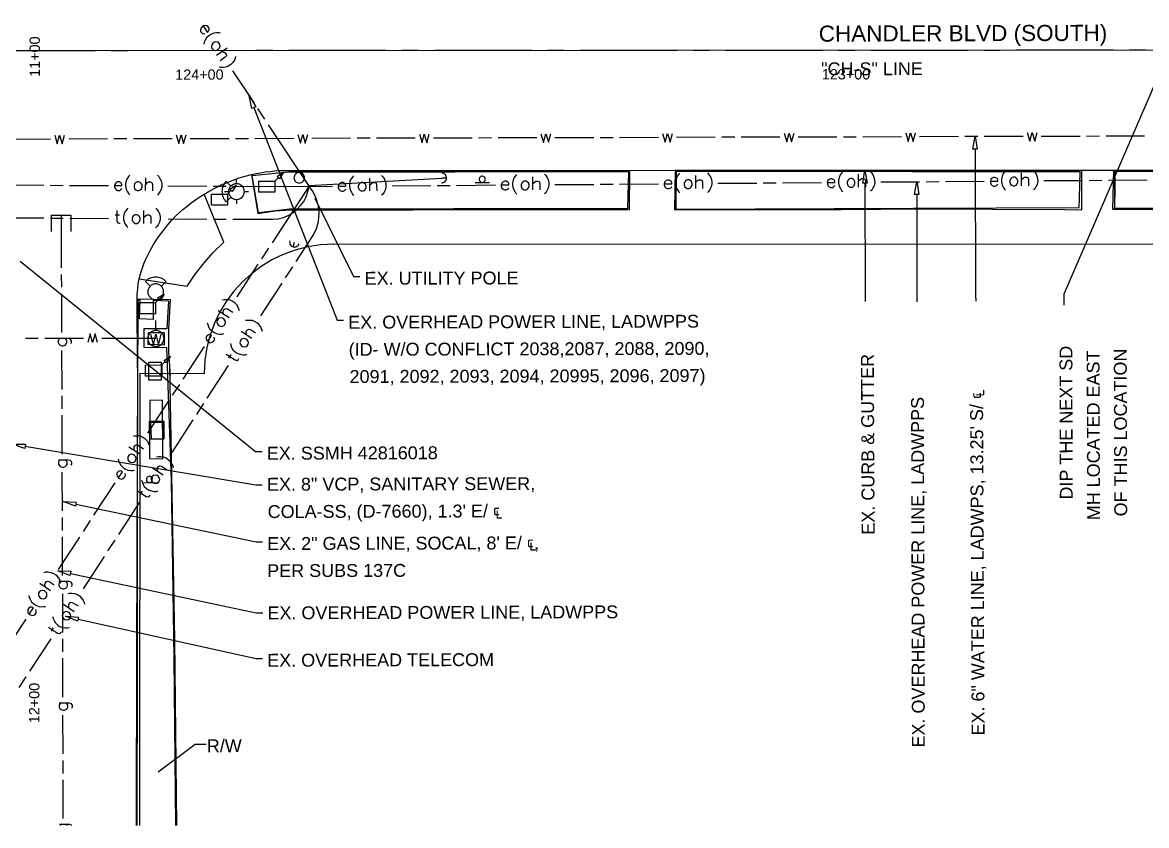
# Model space of a CAD drawing. Header units: feet. Extents: x 0 to 650, y -1 to 438.
# Drawn here: x 333.6 to 507.4, y 94.7 to 218.9 of the extents above; entities that cross this region are included whole.
import ezdxf

# ---------------------------------------------------------------- set-up
doc = ezdxf.new("R2010")
doc.units = ezdxf.units.FT
for name, color, linetype in [('AGUA', 5, 'CONTINUOUS'), ('ANOTACION', 8, 'CONTINUOUS'), ('DIGITALIZADO', 7, 'CONTINUOUS'), ('EJE_VIA', 7, 'CONTINUOUS'), ('ELECTRICO', 1, 'CONTINUOUS'), ('ELECTRICO_AEREO', 1, 'CONTINUOUS'), ('ELECTRICO_AEREO_ABANDONADO', 8, 'CONTINUOUS'), ('ESTRUCTURAS', 7, 'CONTINUOUS'), ('GAS', 2, 'CONTINUOUS'), ('GAS_ABANDONADO', 8, 'CONTINUOUS'), ('METRO_RW', 140, 'CONTINUOUS'), ('TELECOM_AEREO', 30, 'CONTINUOUS'), ('TOPO', 8, 'CONTINUOUS')]:
    doc.layers.add(name, color=color, linetype=linetype)
doc.styles.add('CAD_TEXT', font='Arial')
doc.styles.add('OpenSansCondensed-Light', font='OpenSansCondensed-Light.ttf')
doc.dimstyles.new('EZDXF', dxfattribs={"dimtxt": 0.25, "dimasz": 0.175, "dimexe": 0.375, "dimexo": 0.125, "dimgap": 0.1, "dimtad": 1, "dimlfac": 100, "dimzin": 12, "dimdsep": 46, "dimtxsty": 'OpenSansCondensed-Light', "dimblk": 'ARCHTICK', "dimcen": 2.5, "dimazin": 3, "dimtfac": 0.5, "dimtmove": 2, "dimatfit": 3})

# ---------------------------------------------------------------- blocks, each defined once
blk = doc.blocks.new('_ARCHTICK')
at = {"color": 0, "linetype": 'BYBLOCK', "const_width": 0.15}
blk.add_lwpolyline([(-0.5, -0.5), (0.5, 0.5)], dxfattribs=at)

msp = doc.modelspace()

# ---------------------------------------------------------------- linework, layer by layer
at = {"layer": 'AGUA'}
for p, q in [((331.93, 200.9), (337.93, 200.93)), ((340.73, 200.93), (346.73, 200.97)), ((347.73, 200.97), (349.73, 200.97)), ((350.73, 200.97), (356.73, 200.97)), ((359.53, 201), (365.53, 201)), ((366.53, 201), (368.53, 201)), ((369.53, 201), (375.53, 201.03)), ((378.33, 201.03), (384.33, 201.07)), ((385.33, 201.07), (387.33, 201.07)), ((388.33, 201.07), (394.33, 201.1)), ((397.13, 201.1), (403.13, 201.1)), ((404.13, 201.1), (406.13, 201.13)), ((407.13, 201.13), (413.13, 201.13)), ((415.93, 201.13), (421.93, 201.17)), ((422.93, 201.17), (424.93, 201.17)), ((425.93, 201.17), (431.93, 201.2)), ((434.73, 201.2), (440.73, 201.23)), ((441.73, 201.23), (443.73, 201.23)), ((444.73, 201.23), (450.73, 201.23)), ((453.53, 201.27), (459.53, 201.27)), ((460.53, 201.27), (462.53, 201.27)), ((463.53, 201.27), (469.53, 201.3)), ((472.33, 201.3), (478.33, 201.33)), ((479.33, 201.33), (481.33, 201.33)), ((482.33, 201.33), (488.33, 201.37)), ((491.13, 201.37), (497.13, 201.37)), ((498.13, 201.37), (500.13, 201.4)), ((501.13, 201.4), (507.13, 201.4)), ((354.2, 171.27), (354.2, 172.83)), ((336.03, 170.03), (334.03, 170.03)), ((343.03, 170.03), (337.03, 170.03)), ((354.23, 170.03), (345.83, 170.03))]:
    msp.add_line(p, q, dxfattribs=at)
for points in [[(394.97, 201.67), (395.37, 200.33), (395.73, 201.67), (396.1, 200.33), (396.5, 201.67)], [(413.77, 201.7), (414.17, 200.37), (414.53, 201.7), (414.93, 200.4), (415.3, 201.73)], [(432.57, 201.77), (432.97, 200.43), (433.33, 201.77), (433.73, 200.43), (434.1, 201.77)], [(451.37, 201.83), (451.77, 200.5), (452.13, 201.83), (452.53, 200.5), (452.9, 201.83)], [(470.17, 201.87), (470.57, 200.53), (470.93, 201.87), (471.33, 200.53), (471.7, 201.87)], [(488.97, 201.93), (489.37, 200.6), (489.73, 201.93), (490.13, 200.6), (490.5, 201.93)], [(338.57, 201.5), (338.93, 200.17), (339.33, 201.5), (339.7, 200.17), (340.1, 201.5)], [(357.37, 201.57), (357.77, 200.23), (358.13, 201.57), (358.5, 200.23), (358.9, 201.57)], [(376.17, 201.6), (376.57, 200.27), (376.93, 201.6), (377.3, 200.27), (377.7, 201.6)], [(345.2, 169.43), (344.8, 170.77), (344.43, 169.43), (344.03, 170.77), (343.67, 169.43)], [(355.47, 170.05), (355.46, 170.18), (355.44, 170.31), (355.41, 170.43), (355.37, 170.54), (355.31, 170.65), (355.25, 170.75), (355.1, 170.94), (354.91, 171.09), (354.81, 171.15), (354.7, 171.2), (354.58, 171.24), (354.47, 171.28), (354.34, 171.29), (354.21, 171.3), (354.09, 171.29), (353.96, 171.27), (353.84, 171.24), (353.73, 171.2), (353.62, 171.15), (353.51, 171.08), (353.33, 170.93), (353.18, 170.75), (353.12, 170.64), (353.06, 170.53), (353.02, 170.42), (352.99, 170.3), (352.97, 170.17), (352.97, 170.05), (352.97, 169.92), (352.99, 169.79), (353.02, 169.67), (353.07, 169.56), (353.12, 169.45), (353.18, 169.35), (353.34, 169.16), (353.52, 169.01), (353.62, 168.95), (353.73, 168.9), (353.85, 168.86), (353.97, 168.82), (354.09, 168.81), (354.22, 168.8), (354.35, 168.81), (354.47, 168.83), (354.59, 168.86), (354.71, 168.9), (354.82, 168.95), (354.92, 169.02), (355.1, 169.17), (355.26, 169.35), (355.32, 169.46), (355.37, 169.57), (355.41, 169.68), (355.44, 169.8), (355.46, 169.93), (355.47, 170.05)], [(353.4, 170.73), (353.83, 169.03), (354.23, 170.73), (354.63, 169.03), (355.03, 170.73)]]:
    msp.add_lwpolyline(points, dxfattribs=at)
at = {"layer": 'DIGITALIZADO'}
for points in [[(369.03, 205.63), (368.63, 207.63), (369.67, 205.87), (369.03, 205.63)], [(369.37, 205.77), (382.23, 172.87), (383.23, 172.87)], [(480.57, 199.33), (480.9, 201.33), (481.23, 199.33), (480.57, 199.33)], [(480.9, 199.33), (480.97, 176.8), (481, 175.8)], [(463.53, 194.07), (463.87, 196.07), (464.2, 194.07), (463.53, 194.07)], [(463.87, 194.07), (463.9, 176.77), (463.93, 175.77)], [(471.53, 192.33), (471.87, 194.33), (472.2, 192.33), (471.53, 192.33)], [(471.87, 192.33), (471.9, 176.7), (471.9, 175.7)], [(333.23, 182), (369.63, 152.57), (370.63, 152.57)], [(333.93, 153.03), (332, 153.7), (334.03, 153.7), (333.93, 153.03)], [(333.97, 153.37), (369.67, 147.4), (370.67, 147.4)], [(341.77, 144.1), (339.87, 144.83), (341.9, 144.73), (341.77, 144.1)], [(341.83, 144.43), (369.7, 138.6), (370.7, 138.6)], [(340.9, 133.37), (339.03, 134.1), (341.07, 134.03), (340.9, 133.37)], [(341, 133.7), (369.73, 127.63), (370.73, 127.63)], [(342.1, 126.3), (340.23, 127.07), (342.27, 126.93), (342.1, 126.3)], [(342.2, 126.63), (369.7, 120.53), (370.7, 120.53)]]:
    msp.add_lwpolyline(points, dxfattribs=at)
at = {"layer": 'EJE_VIA'}
for p, q in [((344.8, 214.57), (331.77, 214.57)), ((349.8, 214.57), (347.3, 214.57)), ((367.3, 214.6), (352.3, 214.57)), ((372.3, 214.6), (369.8, 214.6)), ((389.8, 214.6), (374.8, 214.6)), ((394.8, 214.6), (392.3, 214.6)), ((412.3, 214.6), (397.3, 214.6)), ((417.3, 214.6), (414.8, 214.6)), ((434.8, 214.63), (419.8, 214.6)), ((439.8, 214.63), (437.3, 214.63)), ((457.3, 214.63), (442.3, 214.63)), ((462.3, 214.63), (459.8, 214.63)), ((479.8, 214.63), (464.8, 214.63)), ((484.8, 214.63), (482.3, 214.63)), ((502.3, 214.67), (487.3, 214.67)), ((507.3, 214.67), (504.8, 214.67)), ((403.57, 194.2), (405.83, 194.2)), ((352.1, 147.73), (354.37, 147.77))]:
    msp.add_line(p, q, dxfattribs=at)
for points in [[(531.47, 214.67), (331.77, 214.57), (131.87, 214.5)], [(405.17, 194.68), (405.14, 194.83), (405.08, 194.95), (404.99, 195.06), (404.87, 195.13), (404.73, 195.16), (404.58, 195.16), (404.45, 195.11), (404.34, 195.02), (404.26, 194.91), (404.21, 194.78), (404.2, 194.63), (404.24, 194.49), (404.31, 194.37), (404.41, 194.28), (404.54, 194.22), (404.68, 194.2), (404.83, 194.22), (404.95, 194.28), (405.06, 194.38), (405.13, 194.5), (405.16, 194.64)], [(353.7, 148.25), (353.68, 148.4), (353.62, 148.52), (353.52, 148.62), (353.4, 148.7), (353.26, 148.73), (353.12, 148.72), (352.99, 148.67), (352.87, 148.59), (352.79, 148.48), (352.74, 148.35), (352.74, 148.2), (352.77, 148.06), (352.84, 147.94), (352.95, 147.85), (353.07, 147.79), (353.22, 147.77), (353.36, 147.79), (353.49, 147.85), (353.59, 147.94), (353.66, 148.06), (353.7, 148.2)]]:
    msp.add_lwpolyline(points, dxfattribs=at)
at = {"layer": 'ELECTRICO'}
for p, q in [((399.17, 194.87), (398.43, 194.87)), ((375.47, 184.2), (375.67, 184.93))]:
    msp.add_line(p, q, dxfattribs=at)
for points in [[(398.41, 194.13), (398.51, 194.14), (398.65, 194.17), (398.79, 194.23), (398.91, 194.31), (399.01, 194.42), (399.09, 194.55), (399.14, 194.69), (399.17, 194.83), (399.16, 194.98), (399.13, 195.12), (399.07, 195.26), (398.98, 195.38), (398.87, 195.48), (398.74, 195.56), (398.61, 195.61), (398.46, 195.63)], [(374.93, 185.15), (374.9, 185), (374.91, 184.85), (374.94, 184.71), (375, 184.58), (375.09, 184.45), (375.2, 184.35), (375.32, 184.28), (375.46, 184.22), (375.61, 184.2), (375.75, 184.21), (375.9, 184.24), (376.03, 184.31), (376.15, 184.39), (376.25, 184.5), (376.33, 184.63), (376.38, 184.77)], [(353.3, 154.4), (353.23, 157.27), (355.43, 157.27), (355.43, 154.47), (353.3, 154.4)]]:
    msp.add_lwpolyline(points, dxfattribs=at)
at = {"layer": 'ELECTRICO_AEREO'}
for p, q in [((352.63, 192.93), (352.67, 194.93)), ((387.3, 192.87), (387.3, 194.87)), ((412.5, 193.07), (412.5, 195.07)), ((437.7, 193.27), (437.7, 195.27)), ((462.9, 193.47), (462.9, 195.47)), ((488.1, 193.67), (488.1, 195.67)), ((330.87, 193.8), (336.87, 193.77)), ((337.87, 193.77), (339.87, 193.73)), ((340.87, 193.73), (346.87, 193.7)), ((356.07, 193.67), (362.07, 193.63)), ((363.07, 193.63), (365.07, 193.63)), ((390.73, 193.67), (396.73, 193.7)), ((397.73, 193.73), (399.73, 193.73)), ((400.73, 193.73), (406.73, 193.8)), ((415.93, 193.87), (421.93, 193.9)), ((422.93, 193.93), (424.93, 193.93)), ((425.93, 193.93), (431.93, 194)), ((441.13, 194.07), (447.13, 194.1)), ((448.13, 194.13), (450.13, 194.13)), ((451.13, 194.13), (457.13, 194.2)), ((466.33, 194.27), (472.33, 194.3)), ((473.33, 194.3), (475.33, 194.33)), ((476.33, 194.33), (482.33, 194.4)), ((491.53, 194.47), (497.53, 194.5)), ((498.53, 194.5), (500.53, 194.53)), ((501.53, 194.53), (507.53, 194.6)), ((370.6, 182.37), (371.67, 184.03)), ((366.77, 176.5), (370.03, 181.53)), ((365.53, 173.23), (363.83, 174.33)), ((358.43, 163.77), (361.73, 168.8)), ((356.8, 161.27), (357.9, 162.93)), ((352.97, 155.4), (356.23, 160.43)), ((351.73, 152.13), (350.03, 153.23)), ((344.63, 142.7), (347.93, 147.7)), ((343, 140.17), (344.1, 141.87)), ((339.17, 134.33), (342.43, 139.33)), ((337.93, 131.03), (336.27, 132.13)), ((330.83, 121.6), (334.13, 126.63))]:
    msp.add_line(p, q, dxfattribs=at)
for points in [[(350.17, 195.3), (350, 195.13), (349.8, 194.83), (349.6, 194.47), (349.5, 193.97), (349.5, 193.6), (349.6, 193.13), (349.8, 192.73), (349.97, 192.47), (350.17, 192.27)], [(354.47, 195.3), (354.67, 195.1), (354.83, 194.8), (355.03, 194.43), (355.13, 193.97), (355.13, 193.57), (355.03, 193.1), (354.83, 192.73), (354.63, 192.43), (354.47, 192.23)], [(384.8, 195.23), (384.63, 195.03), (384.43, 194.77), (384.23, 194.37), (384.17, 193.9), (384.17, 193.53), (384.27, 193.03), (384.47, 192.67), (384.63, 192.37), (384.83, 192.2)], [(389.1, 195.27), (389.3, 195.07), (389.5, 194.8), (389.67, 194.43), (389.77, 193.93), (389.77, 193.57), (389.7, 193.1), (389.5, 192.7), (389.3, 192.4), (389.13, 192.23)], [(410, 195.43), (409.83, 195.23), (409.63, 194.97), (409.47, 194.57), (409.37, 194.1), (409.37, 193.7), (409.47, 193.23), (409.67, 192.87), (409.83, 192.57), (410.03, 192.4)], [(414.3, 195.47), (414.5, 195.27), (414.7, 195), (414.87, 194.63), (414.97, 194.13), (414.97, 193.77), (414.9, 193.3), (414.7, 192.9), (414.5, 192.6), (414.33, 192.43)], [(435.2, 195.63), (435.03, 195.43), (434.83, 195.17), (434.67, 194.77), (434.57, 194.3), (434.57, 193.9), (434.67, 193.43), (434.87, 193.07), (435.03, 192.77), (435.23, 192.6)], [(439.5, 195.67), (439.7, 195.47), (439.9, 195.2), (440.07, 194.83), (440.17, 194.33), (440.17, 193.97), (440.1, 193.5), (439.9, 193.1), (439.7, 192.8), (439.53, 192.63)], [(458.03, 194.2), (459.2, 194.2), (459.2, 194.4), (459.1, 194.6), (458.8, 194.77), (458.53, 194.77), (458.33, 194.67), (458.13, 194.5), (458.03, 194.2), (458.07, 194), (458.13, 193.73), (458.33, 193.53), (458.53, 193.43), (458.83, 193.43), (459, 193.53), (459.2, 193.73)], [(460.43, 195.83), (460.23, 195.63), (460.03, 195.37), (459.87, 194.97), (459.77, 194.5), (459.77, 194.1), (459.87, 193.63), (460.07, 193.27), (460.23, 192.97), (460.43, 192.8)], [(461.57, 194.8), (461.37, 194.7), (461.2, 194.5), (461.1, 194.23), (461.1, 194.03), (461.2, 193.73), (461.4, 193.57), (461.57, 193.47), (461.87, 193.47), (462.07, 193.57), (462.23, 193.77), (462.33, 194.03), (462.33, 194.23), (462.23, 194.5), (462.03, 194.7), (461.87, 194.8), (461.57, 194.8)], [(462.9, 194.43), (463.2, 194.7), (463.37, 194.8), (463.67, 194.8), (463.87, 194.73), (463.97, 194.43), (463.97, 193.47)], [(464.7, 195.87), (464.9, 195.67), (465.1, 195.4), (465.27, 195), (465.37, 194.53), (465.4, 194.17), (465.3, 193.67), (465.1, 193.3), (464.93, 193), (464.73, 192.83)], [(483.27, 194.4), (484.4, 194.4), (484.4, 194.6), (484.3, 194.8), (484, 194.97), (483.73, 194.97), (483.53, 194.87), (483.33, 194.7), (483.27, 194.4), (483.27, 194.2), (483.33, 193.93), (483.53, 193.73), (483.73, 193.63), (484.03, 193.63), (484.2, 193.73), (484.4, 193.93)], [(485.63, 196.03), (485.43, 195.83), (485.23, 195.57), (485.07, 195.17), (484.97, 194.7), (484.97, 194.3), (485.07, 193.83), (485.27, 193.47), (485.47, 193.17), (485.63, 193)], [(486.77, 195), (486.57, 194.9), (486.4, 194.7), (486.3, 194.43), (486.3, 194.23), (486.4, 193.93), (486.6, 193.77), (486.77, 193.67), (487.07, 193.67), (487.27, 193.77), (487.43, 193.97), (487.53, 194.23), (487.53, 194.43), (487.43, 194.7), (487.23, 194.9), (487.07, 195), (486.77, 195)], [(488.1, 194.63), (488.4, 194.9), (488.57, 195), (488.87, 195), (489.07, 194.93), (489.17, 194.63), (489.17, 193.67)], [(489.9, 196.07), (490.1, 195.87), (490.3, 195.6), (490.47, 195.2), (490.57, 194.73), (490.6, 194.37), (490.5, 193.87), (490.3, 193.5), (490.13, 193.2), (489.93, 193.03)], [(347.8, 193.7), (348.93, 193.7), (348.93, 193.9), (348.83, 194.07), (348.57, 194.27), (348.27, 194.27), (348.07, 194.17), (347.9, 194), (347.8, 193.7), (347.8, 193.5), (347.9, 193.23), (348.07, 193.03), (348.27, 192.93), (348.57, 192.93), (348.73, 193.03), (348.93, 193.23)], [(351.33, 194.27), (351.13, 194.17), (350.93, 193.97), (350.83, 193.7), (350.83, 193.5), (350.93, 193.2), (351.13, 193.03), (351.3, 192.93), (351.6, 192.93), (351.8, 193.03), (351.97, 193.2), (352.07, 193.5), (352.07, 193.7), (352, 193.97), (351.8, 194.17), (351.6, 194.27), (351.33, 194.27)], [(352.67, 193.87), (352.93, 194.17), (353.13, 194.27), (353.4, 194.27), (353.6, 194.17), (353.7, 193.87), (353.7, 192.9)], [(382.43, 193.6), (383.6, 193.6), (383.6, 193.8), (383.5, 194), (383.2, 194.17), (382.93, 194.17), (382.73, 194.07), (382.53, 193.9), (382.43, 193.6), (382.43, 193.4), (382.53, 193.13), (382.73, 192.93), (382.93, 192.83), (383.2, 192.83), (383.4, 192.93), (383.6, 193.13)], [(385.97, 194.2), (385.77, 194.1), (385.6, 193.9), (385.5, 193.63), (385.5, 193.43), (385.6, 193.13), (385.8, 192.97), (385.97, 192.87), (386.27, 192.87), (386.47, 192.97), (386.63, 193.17), (386.73, 193.43), (386.73, 193.63), (386.63, 193.93), (386.43, 194.1), (386.27, 194.2), (385.97, 194.2)], [(387.3, 193.83), (387.6, 194.1), (387.77, 194.2), (388.07, 194.2), (388.27, 194.13), (388.33, 193.83), (388.37, 192.9)], [(407.63, 193.8), (408.8, 193.8), (408.8, 194), (408.7, 194.2), (408.4, 194.37), (408.13, 194.37), (407.93, 194.27), (407.73, 194.1), (407.63, 193.8), (407.63, 193.6), (407.73, 193.33), (407.93, 193.13), (408.13, 193.03), (408.4, 193.03), (408.6, 193.13), (408.8, 193.33)], [(411.17, 194.4), (410.97, 194.3), (410.8, 194.1), (410.7, 193.83), (410.7, 193.63), (410.8, 193.33), (411, 193.17), (411.17, 193.07), (411.47, 193.07), (411.67, 193.17), (411.83, 193.37), (411.93, 193.63), (411.93, 193.83), (411.83, 194.13), (411.63, 194.3), (411.47, 194.4), (411.17, 194.4)], [(412.5, 194.03), (412.8, 194.3), (412.97, 194.4), (413.27, 194.4), (413.47, 194.33), (413.57, 194.03), (413.57, 193.07)], [(432.83, 194), (434, 194), (434, 194.2), (433.9, 194.4), (433.6, 194.57), (433.33, 194.57), (433.13, 194.47), (432.93, 194.3), (432.83, 194), (432.83, 193.8), (432.93, 193.53), (433.13, 193.33), (433.33, 193.23), (433.6, 193.23), (433.8, 193.33), (434, 193.53)], [(436.37, 194.6), (436.17, 194.5), (436, 194.3), (435.9, 194.03), (435.9, 193.83), (436, 193.53), (436.2, 193.37), (436.37, 193.27), (436.67, 193.27), (436.87, 193.37), (437.03, 193.57), (437.13, 193.83), (437.13, 194.03), (437.03, 194.33), (436.83, 194.5), (436.67, 194.6), (436.37, 194.6)], [(437.7, 194.23), (438, 194.5), (438.17, 194.6), (438.47, 194.6), (438.67, 194.53), (438.77, 194.23), (438.77, 193.27)], [(364.5, 176.03), (364.77, 176.1), (365.13, 176.1), (365.53, 176.07), (366, 175.87), (366.3, 175.67), (366.67, 175.33), (366.87, 174.97), (367, 174.63), (367.07, 174.37)], [(364.73, 173.73), (364.63, 174.13), (364.67, 174.37), (364.83, 174.6), (365, 174.7), (365.3, 174.63), (366.1, 174.1)], [(362.17, 172.47), (362.23, 172.2), (362.37, 171.87), (362.57, 171.5), (362.93, 171.17), (363.23, 170.97), (363.7, 170.77), (364.1, 170.73), (364.47, 170.73), (364.73, 170.8)], [(363.67, 172.83), (363.63, 172.63), (363.7, 172.37), (363.9, 172.13), (364.03, 172.03), (364.33, 171.93), (364.6, 172), (364.8, 172.1), (364.93, 172.33), (364.97, 172.57), (364.9, 172.83), (364.73, 173.07), (364.57, 173.17), (364.27, 173.23), (364, 173.2), (363.83, 173.07), (363.67, 172.83)], [(362.23, 169.57), (362.83, 170.53), (362.7, 170.63), (362.47, 170.67), (362.33, 170.63), (362.17, 170.53), (362, 170.3), (361.97, 170.07), (362.03, 169.8), (362.23, 169.57), (362.37, 169.47), (362.67, 169.4), (362.93, 169.47), (363.13, 169.57), (363.27, 169.8), (363.3, 170), (363.23, 170.27)], [(350.73, 154.97), (351, 155), (351.33, 155), (351.77, 154.97), (352.2, 154.77), (352.53, 154.57), (352.87, 154.23), (353.07, 153.87), (353.2, 153.53), (353.27, 153.3)], [(350.93, 152.67), (350.83, 153.07), (350.87, 153.27), (351.03, 153.5), (351.2, 153.6), (351.5, 153.53), (352.3, 153)], [(348.37, 151.37), (348.43, 151.1), (348.57, 150.8), (348.77, 150.43), (349.13, 150.07), (349.43, 149.87), (349.9, 149.7), (350.33, 149.63), (350.67, 149.63), (350.93, 149.7)], [(349.87, 151.73), (349.87, 151.53), (349.9, 151.27), (350.1, 151.03), (350.27, 150.93), (350.53, 150.87), (350.8, 150.9), (351, 151.03), (351.13, 151.27), (351.17, 151.47), (351.13, 151.73), (350.93, 151.97), (350.77, 152.07), (350.47, 152.17), (350.23, 152.1), (350.03, 152), (349.87, 151.73)], [(348.43, 148.5), (349.07, 149.43), (348.9, 149.53), (348.67, 149.57), (348.53, 149.53), (348.37, 149.43), (348.2, 149.2), (348.2, 149), (348.23, 148.73), (348.43, 148.5), (348.6, 148.37), (348.87, 148.3), (349.13, 148.37), (349.33, 148.47), (349.47, 148.7), (349.5, 148.93), (349.47, 149.17)], [(336.93, 133.87), (337.2, 133.93), (337.53, 133.93), (337.97, 133.87), (338.4, 133.7), (338.73, 133.47), (339.07, 133.13), (339.3, 132.77), (339.43, 132.47), (339.47, 132.2)], [(337.13, 131.57), (337.03, 131.97), (337.07, 132.17), (337.23, 132.4), (337.4, 132.53), (337.7, 132.43), (338.5, 131.93)], [(336.07, 130.67), (336.07, 130.43), (336.1, 130.2), (336.3, 129.93), (336.47, 129.83), (336.77, 129.77), (337, 129.83), (337.2, 129.93), (337.37, 130.17), (337.37, 130.37), (337.33, 130.63), (337.13, 130.87), (336.97, 131), (336.7, 131.07), (336.43, 131), (336.23, 130.9), (336.07, 130.67)], [(334.57, 130.27), (334.63, 130), (334.77, 129.7), (335, 129.33), (335.33, 129), (335.63, 128.77), (336.1, 128.6), (336.53, 128.53), (336.87, 128.57), (337.13, 128.6)], [(334.63, 127.4), (335.27, 128.37), (335.1, 128.47), (334.9, 128.47), (334.77, 128.47), (334.57, 128.33), (334.4, 128.1), (334.4, 127.9), (334.43, 127.63), (334.63, 127.4), (334.8, 127.3), (335.07, 127.2), (335.33, 127.27), (335.53, 127.37), (335.7, 127.63), (335.7, 127.83), (335.67, 128.1)]]:
    msp.add_lwpolyline(points, dxfattribs=at)
at = {"layer": 'ELECTRICO_AEREO_ABANDONADO'}
for p, q in [((363.57, 213.9), (365.23, 215)), ((366.07, 211.47), (369.4, 206.47)), ((369.93, 205.63), (371.03, 203.97)), ((371.6, 203.13), (377.9, 193.57)), ((377.9, 193.73), (398.43, 194.87)), ((366.07, 193.63), (377.9, 193.57)), ((372.23, 184.87), (377.9, 193.57)), ((377.9, 193.57), (381.53, 193.6))]:
    msp.add_line(p, q, dxfattribs=at)
for points in [[(361.53, 218.4), (362.17, 217.43), (362.3, 217.53), (362.4, 217.73), (362.43, 217.87), (362.43, 218.07), (362.27, 218.3), (362.07, 218.4), (361.8, 218.47), (361.53, 218.4), (361.37, 218.27), (361.17, 218.03), (361.13, 217.77), (361.13, 217.57), (361.3, 217.33), (361.5, 217.23), (361.77, 217.17)], [(364.2, 217.3), (363.93, 217.33), (363.57, 217.33), (363.17, 217.3), (362.7, 217.1), (362.4, 216.9), (362.03, 216.57), (361.83, 216.2), (361.7, 215.87), (361.63, 215.6)], [(363.93, 215.77), (363.77, 215.87), (363.5, 215.93), (363.2, 215.83), (363.03, 215.73), (362.87, 215.5), (362.8, 215.23), (362.83, 215.03), (363, 214.8), (363.17, 214.67), (363.43, 214.63), (363.73, 214.7), (363.87, 214.8), (364.07, 215.03), (364.13, 215.3), (364.1, 215.53), (363.93, 215.77)], [(364.37, 214.43), (364.77, 214.37), (364.93, 214.23), (365.1, 214), (365.13, 213.8), (364.93, 213.57), (364.13, 213.03)], [(366.53, 213.7), (366.5, 213.43), (366.37, 213.13), (366.13, 212.77), (365.8, 212.43), (365.47, 212.2), (365.03, 212.03), (364.6, 211.97), (364.27, 211.97), (364, 212.03)]]:
    msp.add_lwpolyline(points, dxfattribs=at)
at = {"layer": 'ESTRUCTURAS'}
for p, q in [((365.1, 194.33), (365.83, 193.6)), ((366.7, 193.97), (366.67, 194.6)), ((365.47, 192.73), (364.83, 192.73)), ((365.1, 191.17), (365.83, 191.9)), ((366.7, 191.53), (366.7, 190.9)), ((367.9, 192.77), (368.53, 192.77)), ((352.6, 178.87), (353.33, 178.13)), ((355.8, 178.87), (355.07, 178.13))]:
    msp.add_line(p, q, dxfattribs=at)
for points in [[(373.13, 194.93), (372.63, 194.4), (372.63, 192.67), (370.13, 192.67), (370.13, 194.4), (372.63, 194.4)], [(373.33, 194.77), (372.97, 195.13), (373.97, 195.77), (373.33, 194.77)], [(377.2, 194.92), (377.18, 195.08), (377.13, 195.24), (377.06, 195.38), (376.96, 195.5), (376.84, 195.6), (376.7, 195.67), (376.55, 195.72), (376.38, 195.73), (376.22, 195.72), (376.06, 195.67), (375.92, 195.59), (375.8, 195.49), (375.7, 195.37), (375.63, 195.23), (375.58, 195.08), (375.57, 194.91), (375.58, 194.75), (375.63, 194.6), (375.71, 194.46), (375.81, 194.34), (375.93, 194.24), (376.07, 194.16), (376.22, 194.12), (376.39, 194.1), (376.55, 194.12), (376.7, 194.17), (376.84, 194.24), (376.96, 194.34), (377.06, 194.46), (377.14, 194.6), (377.18, 194.75), (377.2, 194.92)], [(365.09, 194.37), (364.93, 194.2), (364.8, 194.02), (364.69, 193.82), (364.6, 193.62), (364.52, 193.42), (364.47, 193.21), (364.44, 192.99), (364.43, 192.78), (364.44, 192.56), (364.48, 192.35), (364.53, 192.14), (364.6, 191.93), (364.69, 191.73), (364.81, 191.54), (364.94, 191.36), (365.1, 191.19)], [(365.47, 192.78), (365.47, 192.66), (365.49, 192.53), (365.52, 192.42), (365.56, 192.31), (365.62, 192.2), (365.68, 192.1), (365.83, 191.92), (366.01, 191.77), (366.11, 191.71), (366.21, 191.66), (366.32, 191.62), (366.44, 191.59), (366.56, 191.57), (366.69, 191.57), (366.81, 191.57), (366.93, 191.59), (367.05, 191.62), (367.16, 191.66), (367.27, 191.72), (367.37, 191.78), (367.55, 191.93), (367.69, 192.11), (367.75, 192.21), (367.81, 192.31), (367.85, 192.42), (367.88, 192.54), (367.89, 192.66), (367.9, 192.79), (367.89, 192.91), (367.87, 193.03), (367.84, 193.15), (367.8, 193.26), (367.75, 193.37), (367.69, 193.47), (367.54, 193.65), (367.36, 193.79), (367.26, 193.85), (367.15, 193.91), (367.04, 193.95), (366.93, 193.98), (366.8, 193.99), (366.68, 194), (366.56, 193.99), (366.43, 193.97), (366.32, 193.94), (366.21, 193.9), (366.1, 193.85), (366, 193.79), (365.82, 193.64), (365.67, 193.46), (365.61, 193.36), (365.56, 193.25), (365.52, 193.14), (365.49, 193.03), (365.47, 192.9), (365.47, 192.78)], [(366, 192.77), (365.63, 193.13), (366.63, 193.77), (366, 192.77)], [(365.8, 192.93), (365.3, 192.4), (365.3, 190.67), (362.8, 190.67), (362.8, 192.4), (365.3, 192.4)], [(355.77, 178.88), (355.6, 179.03), (355.42, 179.17), (355.22, 179.28), (355.02, 179.37), (354.82, 179.44), (354.61, 179.49), (354.39, 179.52), (354.18, 179.53), (353.96, 179.52), (353.75, 179.49), (353.54, 179.44), (353.33, 179.37), (353.13, 179.27), (352.94, 179.16), (352.76, 179.02), (352.59, 178.87)], [(354.18, 178.5), (354.06, 178.49), (353.93, 178.47), (353.82, 178.44), (353.71, 178.4), (353.6, 178.35), (353.5, 178.29), (353.32, 178.14), (353.17, 177.96), (353.11, 177.86), (353.06, 177.75), (353.02, 177.64), (352.99, 177.53), (352.97, 177.4), (352.97, 177.28), (352.97, 177.16), (352.99, 177.03), (353.02, 176.92), (353.06, 176.81), (353.12, 176.7), (353.18, 176.6), (353.33, 176.42), (353.51, 176.27), (353.61, 176.21), (353.71, 176.16), (353.82, 176.12), (353.94, 176.09), (354.06, 176.07), (354.19, 176.07), (354.31, 176.07), (354.43, 176.09), (354.55, 176.12), (354.66, 176.16), (354.77, 176.22), (354.87, 176.28), (355.05, 176.43), (355.19, 176.61), (355.25, 176.71), (355.31, 176.81), (355.35, 176.92), (355.38, 177.04), (355.39, 177.16), (355.4, 177.29), (355.39, 177.41), (355.37, 177.53), (355.34, 177.65), (355.3, 177.76), (355.25, 177.87), (355.19, 177.97), (355.04, 178.15), (354.86, 178.29), (354.76, 178.35), (354.65, 178.41), (354.54, 178.45), (354.43, 178.48), (354.3, 178.49), (354.18, 178.5)], [(354.67, 176.13), (354.13, 175.6), (354.17, 173.87), (351.67, 173.87), (351.63, 175.6), (354.13, 175.6)], [(354.87, 175.93), (354.47, 176.33), (355.47, 176.93), (354.87, 175.93)], [(355.5, 170.97), (355.47, 169.03), (353.03, 169.1), (353.07, 171), (355.5, 170.97)], [(355.83, 166.3), (355.47, 166.67), (356.47, 167.3), (355.83, 166.3)], [(355.67, 166.47), (355.13, 165.97), (355.13, 164.2), (352.63, 164.2), (352.63, 165.93), (355.13, 165.97)], [(353.13, 166.4), (355.03, 166.4), (355.03, 163.6), (353.13, 163.6), (353.13, 166.4)], [(353.47, 154.53), (355.43, 154.6), (355.33, 157.07), (353.37, 157), (353.47, 154.53)]]:
    msp.add_lwpolyline(points, dxfattribs=at)
at = {"layer": 'GAS'}
for p, q in [((339.63, 180.97), (339.63, 189.13)), ((339.67, 177.97), (339.63, 179.97)), ((339.67, 170.97), (339.67, 176.97)), ((339.7, 162.17), (339.67, 168.17)), ((339.7, 159.17), (339.7, 161.17)), ((339.73, 152.17), (339.7, 158.17)), ((339.77, 143.37), (339.73, 149.37)), ((339.77, 140.37), (339.77, 142.37)), ((339.77, 133.37), (339.77, 139.37)), ((339.8, 124.57), (339.8, 130.57)), ((339.8, 121.57), (339.8, 123.57)), ((339.83, 114.57), (339.83, 120.57)), ((339.87, 105.77), (339.83, 111.77)), ((339.87, 102.77), (339.87, 104.77)), ((339.9, 95.77), (339.87, 101.77)), ((339.6, 94.9), (339.4, 94.7)), ((340.57, 94.7), (340.37, 94.9))]:
    msp.add_line(p, q, dxfattribs=at)
for points in [[(339.1, 170.1), (340.63, 170.1), (340.9, 170), (341.1, 169.7), (341.1, 169.43), (341, 169.23)], [(339.4, 170.1), (339.2, 169.9), (339.1, 169.7), (339.1, 169.43), (339.2, 169.23), (339.4, 169.03), (339.67, 168.93), (339.87, 168.93), (340.17, 169.03), (340.33, 169.23), (340.43, 169.43), (340.43, 169.7), (340.33, 169.9), (340.17, 170.1)], [(339.17, 151.3), (340.67, 151.3), (340.97, 151.2), (341.07, 151.1), (341.17, 150.9), (341.17, 150.63), (341.07, 150.43)], [(339.43, 151.3), (339.27, 151.1), (339.17, 150.9), (339.17, 150.63), (339.27, 150.43), (339.43, 150.23), (339.73, 150.13), (339.93, 150.13), (340.2, 150.23), (340.4, 150.43), (340.5, 150.63), (340.5, 150.9), (340.4, 151.1), (340.2, 151.3)], [(339.2, 132.5), (340.73, 132.5), (341.03, 132.4), (341.2, 132.1), (341.2, 131.83), (341.13, 131.63)], [(339.5, 132.5), (339.3, 132.3), (339.2, 132.1), (339.2, 131.83), (339.3, 131.63), (339.5, 131.43), (339.8, 131.33), (339.97, 131.33), (340.27, 131.43), (340.47, 131.63), (340.53, 131.83), (340.53, 132.1), (340.43, 132.3), (340.27, 132.5)], [(339.27, 113.7), (340.8, 113.7), (341.07, 113.6), (341.27, 113.3), (341.27, 113.03), (341.17, 112.83)], [(339.57, 113.7), (339.37, 113.5), (339.27, 113.3), (339.27, 113.03), (339.37, 112.83), (339.57, 112.63), (339.83, 112.53), (340.03, 112.53), (340.3, 112.63), (340.5, 112.83), (340.6, 113.03), (340.6, 113.3), (340.5, 113.5), (340.3, 113.7)], [(339.33, 94.9), (340.83, 94.9), (341.13, 94.8), (341.23, 94.7)]]:
    msp.add_lwpolyline(points, dxfattribs=at)
at = {"layer": 'GAS_ABANDONADO'}
msp.add_lwpolyline([(338.07, 186.6), (338.07, 189.13), (341.07, 189.13), (341.07, 186.6)], dxfattribs=at)
at = {"layer": 'METRO_RW'}
for p, q in [((344.8, 214.57), (331.77, 214.57)), ((349.8, 214.57), (347.3, 214.57)), ((367.3, 214.6), (352.3, 214.57)), ((372.3, 214.6), (369.8, 214.6)), ((389.8, 214.6), (374.8, 214.6)), ((394.8, 214.6), (392.3, 214.6)), ((412.3, 214.6), (397.3, 214.6)), ((417.3, 214.6), (414.8, 214.6)), ((434.8, 214.63), (419.8, 214.6)), ((439.8, 214.63), (437.3, 214.63)), ((457.3, 214.63), (442.3, 214.63)), ((462.3, 214.63), (459.8, 214.63)), ((479.8, 214.63), (464.8, 214.63)), ((484.8, 214.63), (482.3, 214.63)), ((502.3, 214.67), (487.3, 214.67)), ((507.3, 214.67), (504.8, 214.67)), ((531.47, 184.67), (381.73, 184.6)), ((351.73, 164.63), (351.67, 94.7)), ((361.73, 164.6), (351.73, 164.63))]:
    msp.add_line(p, q, dxfattribs=at)
msp.add_lwpolyline([(381.71, 184.63), (379.66, 184.53), (377.67, 184.23), (375.76, 183.73), (373.92, 183.06), (372.17, 182.22), (370.52, 181.21), (368.98, 180.06), (367.56, 178.77), (366.27, 177.35), (365.12, 175.81), (364.12, 174.16), (363.28, 172.42), (362.6, 170.58), (362.11, 168.66), (361.8, 166.68), (361.7, 164.63)], dxfattribs=at)
at = {"layer": 'TELECOM_AEREO'}
for p, q in [((352.37, 187.83), (352.37, 189.83)), ((330.9, 188.73), (336.9, 188.7)), ((337.9, 188.67), (339.9, 188.67)), ((340.9, 188.67), (346.9, 188.63)), ((347.9, 189.2), (348.57, 189.2)), ((356.1, 188.57), (362.1, 188.53)), ((363.1, 188.53), (365.1, 188.53)), ((366.1, 188.53), (372.3, 188.5)), ((375.9, 181.97), (378.23, 185.53)), ((374.27, 179.43), (375.37, 181.13)), ((370.47, 173.57), (373.73, 178.6)), ((369.07, 170.03), (367.4, 171.13)), ((365.5, 167), (365.87, 167.57)), ((362.17, 160.83), (365.47, 165.87)), ((360.53, 158.3), (361.63, 160)), ((356.73, 152.43), (360, 157.47)), ((355.33, 148.9), (353.67, 150)), ((351.8, 145.87), (352.13, 146.43)), ((348.47, 139.7), (351.73, 144.73)), ((346.8, 137.2), (347.9, 138.87)), ((343, 131.3), (346.27, 136.33)), ((341.6, 127.77), (339.93, 128.87)), ((338.07, 124.77), (338.4, 125.3)), ((334.73, 118.57), (338, 123.6)), ((333.07, 116.07), (334.17, 117.73))]:
    msp.add_line(p, q, dxfattribs=at)
for points in [[(372.3, 188.5), (373.13, 188.57), (373.93, 188.77), (374.67, 189.07), (375.4, 189.5), (376.03, 190), (376.6, 190.6), (377.1, 191.27), (377.47, 191.97), (377.73, 192.77), (377.9, 193.57)], [(378.23, 185.53), (378.7, 186.27), (379.07, 187.07), (379.3, 187.9), (379.43, 188.73), (379.47, 189.6), (379.37, 190.47), (379.17, 191.3), (378.87, 192.1), (378.43, 192.87), (377.9, 193.57)], [(348.2, 189.87), (348.17, 188.23), (348.27, 187.97), (348.47, 187.87), (348.67, 187.87)], [(349.9, 190.23), (349.7, 190.03), (349.53, 189.77), (349.33, 189.37), (349.23, 188.9), (349.23, 188.53), (349.33, 188.03), (349.5, 187.67), (349.7, 187.37), (349.9, 187.2)], [(354.2, 190.2), (354.37, 190.03), (354.57, 189.73), (354.77, 189.37), (354.87, 188.87), (354.87, 188.5), (354.77, 188.03), (354.57, 187.63), (354.37, 187.37), (354.17, 187.17)], [(351.03, 189.17), (350.87, 189.1), (350.67, 188.9), (350.57, 188.6), (350.57, 188.43), (350.67, 188.13), (350.83, 187.93), (351.03, 187.83), (351.33, 187.83), (351.5, 187.93), (351.7, 188.13), (351.8, 188.4), (351.8, 188.6), (351.7, 188.9), (351.53, 189.1), (351.33, 189.17), (351.03, 189.17)], [(352.37, 188.8), (352.67, 189.07), (352.87, 189.17), (353.13, 189.17), (353.33, 189.07), (353.43, 188.8), (353.43, 187.83)], [(368.07, 172.87), (368.33, 172.9), (368.67, 172.9), (369.1, 172.87), (369.53, 172.7), (369.87, 172.47), (370.2, 172.13), (370.43, 171.77), (370.57, 171.47), (370.63, 171.2)], [(368.27, 170.57), (368.2, 170.97), (368.2, 171.17), (368.37, 171.4), (368.57, 171.5), (368.83, 171.43), (369.63, 170.93)], [(365.73, 169.27), (365.8, 169), (365.93, 168.67), (366.13, 168.3), (366.47, 167.97), (366.8, 167.77), (367.27, 167.6), (367.67, 167.53), (368.03, 167.53), (368.3, 167.6)], [(367.23, 169.63), (367.2, 169.43), (367.27, 169.17), (367.43, 168.93), (367.6, 168.83), (367.9, 168.77), (368.17, 168.8), (368.33, 168.93), (368.5, 169.17), (368.53, 169.37), (368.47, 169.63), (368.27, 169.87), (368.13, 169.97), (367.83, 170.07), (367.57, 170), (367.4, 169.9), (367.23, 169.63)], [(365.1, 167.6), (366.47, 166.73), (366.77, 166.67), (366.93, 166.77), (367.03, 166.93)], [(354.33, 151.73), (354.6, 151.77), (354.93, 151.77), (355.37, 151.73), (355.8, 151.57), (356.13, 151.33), (356.47, 151), (356.7, 150.63), (356.83, 150.33), (356.9, 150.07)], [(354.53, 149.43), (354.47, 149.83), (354.47, 150.03), (354.63, 150.27), (354.83, 150.37), (355.1, 150.3), (355.9, 149.8)], [(352, 148.13), (352.07, 147.87), (352.2, 147.57), (352.4, 147.17), (352.77, 146.83), (353.07, 146.63), (353.53, 146.47), (353.93, 146.4), (354.3, 146.4), (354.57, 146.47)], [(353.5, 148.53), (353.47, 148.3), (353.53, 148.03), (353.7, 147.8), (353.87, 147.7), (354.17, 147.63), (354.43, 147.67), (354.6, 147.8), (354.77, 148.03), (354.8, 148.23), (354.73, 148.5), (354.57, 148.73), (354.4, 148.83), (354.1, 148.93), (353.83, 148.87), (353.67, 148.77), (353.5, 148.53)], [(351.37, 146.5), (352.73, 145.6), (353.03, 145.53), (353.2, 145.63), (353.33, 145.8)], [(340.6, 130.6), (340.87, 130.63), (341.2, 130.67), (341.63, 130.6), (342.07, 130.43), (342.4, 130.23), (342.73, 129.87), (342.97, 129.5), (343.1, 129.2), (343.17, 128.93)], [(340.8, 128.3), (340.73, 128.7), (340.77, 128.9), (340.9, 129.13), (341.1, 129.27), (341.37, 129.17), (342.17, 128.67)], [(338.27, 127), (338.33, 126.73), (338.47, 126.43), (338.67, 126.07), (339.03, 125.7), (339.33, 125.5), (339.8, 125.33), (340.2, 125.27), (340.57, 125.27), (340.83, 125.33)], [(339.77, 127.4), (339.73, 127.17), (339.8, 126.9), (340, 126.67), (340.13, 126.57), (340.43, 126.5), (340.7, 126.57), (340.87, 126.67), (341.03, 126.9), (341.07, 127.1), (341, 127.37), (340.83, 127.6), (340.67, 127.7), (340.37, 127.8), (340.1, 127.73), (339.93, 127.63), (339.77, 127.4)], [(337.63, 125.37), (339, 124.47), (339.3, 124.4), (339.47, 124.5), (339.6, 124.67)]]:
    msp.add_lwpolyline(points, dxfattribs=at)
at = {"layer": 'TOPO'}
for points in [[(351.37, 165.5), (351.3, 176.13), (351.33, 176.93), (351.4, 177.73), (351.5, 178.5), (351.63, 179.3), (351.83, 180.07), (352.07, 180.83), (352.37, 181.6), (352.67, 182.33), (353.03, 183.07), (353.4, 183.77), (353.8, 184.47), (354.23, 185.17), (354.77, 185.97), (355.37, 186.77), (356, 187.57), (356.63, 188.3), (357.2, 188.9), (357.8, 189.47), (358.4, 190), (359.03, 190.53), (359.67, 191.03), (360.33, 191.5), (361, 191.97), (361.7, 192.4), (362.57, 192.9), (363.43, 193.37), (364.33, 193.8), (365.23, 194.2), (366.17, 194.57), (367.1, 194.9), (368.03, 195.17), (369, 195.43), (369.7, 195.57), (370.43, 195.7), (371.13, 195.83), (371.87, 195.9), (372.6, 195.97), (373.3, 196.03), (374.03, 196.03), (374.77, 196.03), (427.5, 196.03), (434.53, 196.07), (471.87, 196.07), (497.4, 196.1), (502.3, 196.07), (531.47, 196.17)], [(369, 195.43), (370, 189.4), (372.67, 189.8), (375.03, 189.97), (393.97, 189.97), (427.47, 190.03), (427.5, 196.03)], [(427.3, 195.83), (427.17, 190.13), (400.27, 190.13), (374.9, 190.07), (370.1, 189.47), (369.1, 195.23)], [(427.3, 195.83), (400.43, 195.8), (374.73, 195.8), (369.1, 195.23)], [(434.53, 196.07), (434.4, 190), (460.23, 190.03), (472.43, 190.1), (494.77, 190), (497.4, 189.97), (497.4, 194.37), (497.4, 196.1)], [(497, 190.33), (497.07, 191.83), (497.17, 195.83), (471.1, 195.83), (434.67, 195.9), (434.6, 190.07), (471.37, 190.23), (497, 190.33)], [(502.3, 196.07), (502.17, 190.07), (531.47, 190.07)], [(531.47, 190.23), (521.87, 190.23), (502.5, 190.17), (502.5, 191.93), (502.5, 195.9), (521.9, 196), (531.47, 196)], [(531.47, 196), (521.9, 196), (502.5, 195.9), (502.5, 191.93)], [(351.63, 179.3), (359.07, 178.13), (360.2, 179.87), (361.47, 181.5), (363.03, 183.3), (364.73, 184.97), (361.7, 192.4)], [(356.17, 175.83), (353.8, 175.93), (353.8, 173), (351.7, 173.1), (351.77, 176.03), (351.4, 176), (351.33, 148.1), (351.33, 120.13), (351.27, 94.7)], [(356.47, 164.33), (356.2, 167.93), (356.2, 171.5), (356.47, 176.03), (351.3, 176.13)], [(356.17, 175.83), (355.93, 171.53), (352.33, 171.53), (352.33, 168.73), (355.87, 168.67), (356.57, 148.07), (357, 120.67), (357.23, 94.7)], [(351.37, 165.2), (351.23, 121.93), (351.17, 94.7)], [(357.43, 94.7), (357.13, 123.47), (356.37, 165.8)], [(353.3, 160.47), (353.23, 151.5), (355.3, 151.43), (355.23, 160.5), (353.3, 160.47)]]:
    msp.add_lwpolyline(points, dxfattribs=at)

# ---------------------------------------------------------------- texts
at = {"layer": 'ANOTACION', "style": 'CAD_TEXT'}
for s, height, rotation, p in [('CHANDLER BLVD (SOUTH)', 2.4886, 0.1702, (456.73, 215.97)), ('11+00', 1.593, 90, (336.27, 210.53)), ('"CH-S" LINE', 1.9909, 0.0991, (457.1, 210.77)), ('124+00', 1.593, 0.2034, (357.2, 210.07)), ('EX. UTILITY POLE', 1.9909, 0.1266, (386.5, 178.37)), ('EX. OVERHEAD POWER LINE, LADWPPS', 1.9909, 0.1702, (383.97, 171.57)), ('(ID- W/O CONFLICT 2038,2087, 2088, 2090,', 1.9909, 0.165, (384.03, 167.37)), ('DIP THE NEXT SD', 1.9909, 90.1266, (496, 145.13)), ('EX. CURB & GUTTER', 1.9909, 90.2693, (465.37, 139.7)), ('MH LOCATED EAST', 1.9909, 90.1759, (500.23, 141.93)), ('OF THIS LOCATION', 1.9909, 90.1759, (504.43, 142.53)), ('2091, 2092, 2093, 2094, 20995, 2096, 2097)', 1.9909, 0.165, (384.17, 163.17)), ('EX. 6" WATER LINE, LADWPS, 13.25\' S/ ℄', 1.9909, 90.2693, (482.37, 108.63)), ('EX. OVERHEAD POWER LINE, LADWPPS', 1.9909, 90.1427, (473.13, 106.77)), ('EX. SSMH 42816018', 1.9909, 0.1702, (371.37, 151.3)), ('EX. 8" VCP, SANITARY SEWER,', 1.9909, 0.1484, (371.4, 146.5)), ("COLA-SS, (D-7660), 1.3' E/ ℄", 1.9909, 0.1759, (371.5, 142.27)), ('EX. 2" GAS LINE, SOCAL, 8\' E/ ℄,', 1.9909, 0.1536, (371.43, 137.33)), ('PER SUBS 137C', 1.9909, 0.1427, (371.43, 133.13)), ('EX. OVERHEAD POWER LINE, LADWPPS', 1.9909, 0.1702, (371.47, 126.6)), ('EX. OVERHEAD TELECOM', 1.9909, 0.1759, (371.43, 119.27)), ('12+00', 1.593, 90, (336.2, 110.53)), ('R/W', 1.991, 0.2802, (362.1, 106.03))]:
    msp.add_text(s, height=height, rotation=rotation, dxfattribs=at).set_placement(p)
msp.add_text('123+00', height=1.593, dxfattribs=at).set_placement((457.2, 210.13))

# ---------------------------------------------------------------- leaders
at = {"layer": 'ANOTACION'}
for points in [[(528.77, 256), (494.63, 176.9), (494.63, 175.23)], [(378.8, 191.77), (384.77, 179.63), (385.77, 179.63)], [(354.57, 103), (360.3, 107.3), (361.97, 107.3)]]:
    msp.add_leader(points, dimstyle='EZDXF', dxfattribs=at)

doc.saveas('drawing.dxf')
